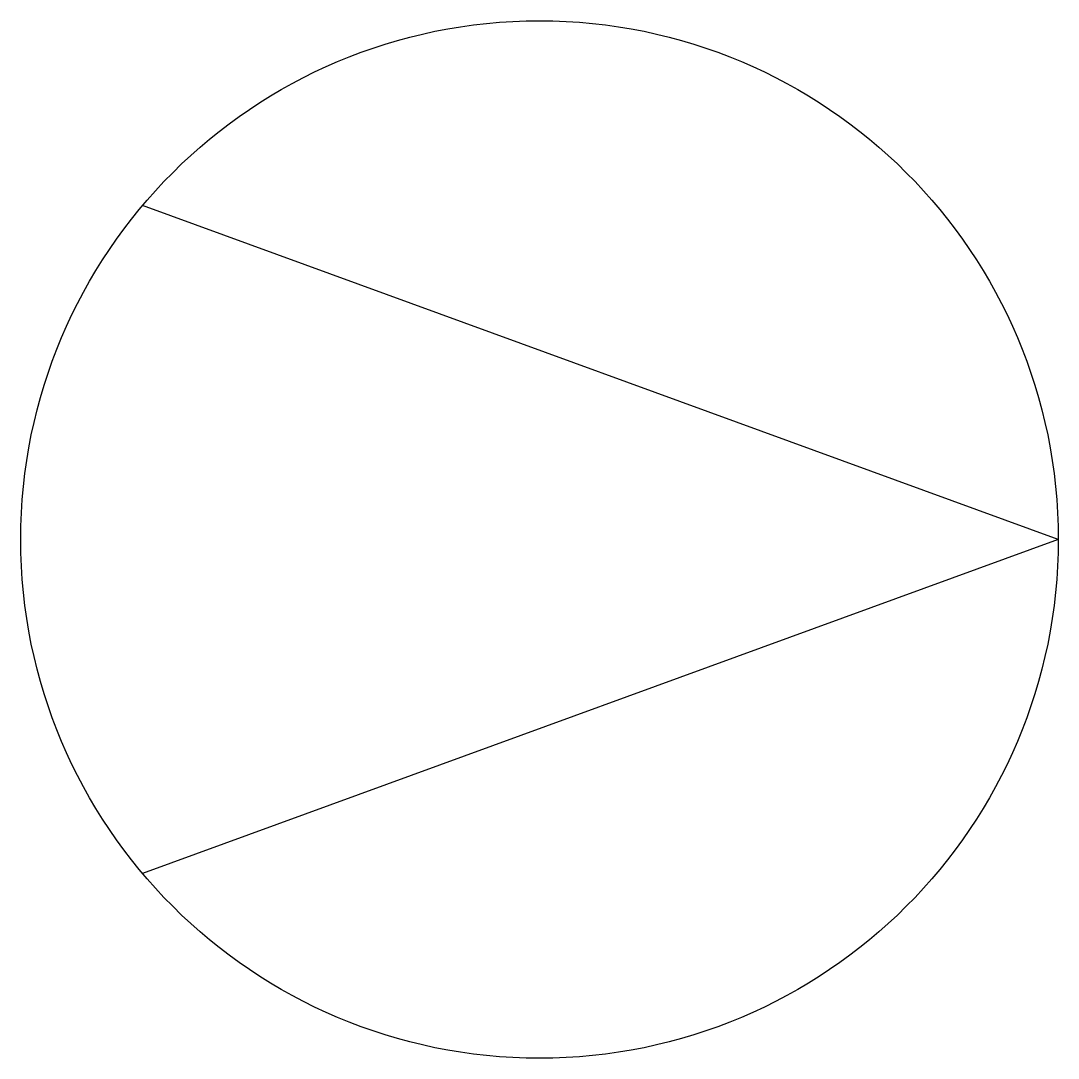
# Model space of a CAD drawing. Header units: metres. Extents: x 65815 to 66289, y -148684 to -148210.
import ezdxf

# ---------------------------------------------------------------- set-up
doc = ezdxf.new("R2010")
doc.units = ezdxf.units.M
doc.layers.add('DET1', color=1, linetype='Continuous')

msp = doc.modelspace()

# ---------------------------------------------------------------- linework, layer by layer
at = {"layer": 'DET1'}
for q in [(65870.82, -148294.01), (65870.82, -148599.28)]:
    msp.add_line((66289.23, -148446.65), q, dxfattribs=at)
msp.add_circle((66052.18, -148446.65), 237.05, dxfattribs=at)

doc.saveas('drawing.dxf')
